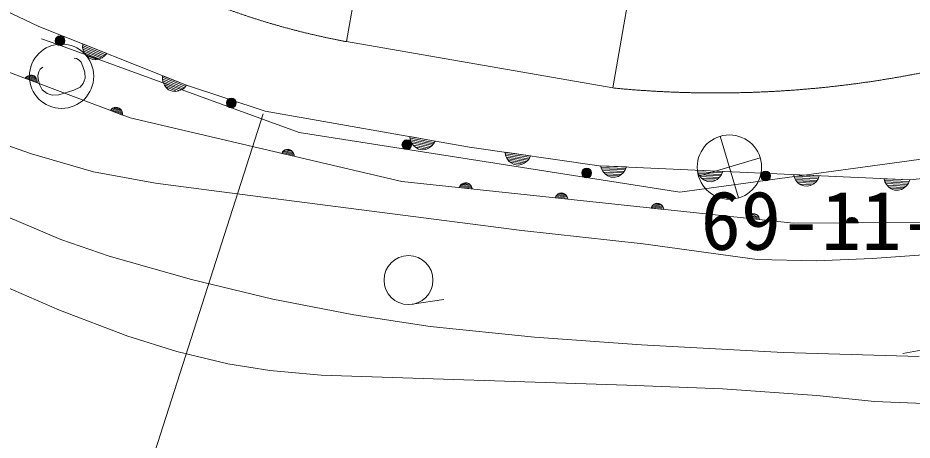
# Model space of a CAD drawing. Units: millimetres, scale not verified. Extents: x 39477 to 671106, y 19738 to 375030.
# Drawn here: x 429494 to 456899, y 236652 to 249597 of the extents above; entities that cross this region are included whole.
import ezdxf
from ezdxf.enums import TextEntityAlignment as Align

# ---------------------------------------------------------------- set-up
doc = ezdxf.new("R2010")
doc.units = ezdxf.units.MM
doc.header["$LTSCALE"] = 986.92
doc.linetypes.add('CHAIN', pattern=[18.5, 12, -1.5, 3.5, -1.5])
for name, color, linetype, lineweight in [('M-BGD', 7, 'Continuous', 13), ('M-BMK', 2, 'CHAIN', 13), ('M-BMK-SRVR', 3, 'Continuous', 25)]:
    doc.layers.add(name, color=color, linetype=linetype, lineweight=lineweight)
doc.styles.add('ＭＳ ゴシック', font='')
doc.styles.get('ＭＳ ゴシック').set_extended_font_data('MS Gothic')

msp = doc.modelspace()

# ---------------------------------------------------------------- linework, layer by layer
at = {"layer": 'M-BGD'}
for p, q in [((447728, 247448.1), (453148.4, 278588.2)), ((439567.6, 248868.6), (444701.4, 278362)), ((427339.9, 250644.5), (430141.1, 249333.1)), ((430141.1, 249333.1), (434662.6, 247531.9)), ((430222.5, 248957.9), (430686.2, 248789.2)), ((431477.6, 248698.7), (431483.3, 248798.4)), ((431492.4, 248607.9), (431477.6, 248698.7)), ((431483.3, 248798.4), (432216.4, 248506.3)), ((431489.4, 248643), (432105.2, 248397.7)), ((432137.4, 248435.9), (431492.3, 248692.9)), ((431536.5, 248505.4), (431492.4, 248607.9)), ((431495.2, 248742.7), (432169.6, 248474)), ((432043.7, 248371.3), (431515.9, 248581.5)), ((431592.3, 248432.2), (431536.5, 248505.4)), ((431542.4, 248520), (431982.2, 248344.8)), ((431668.6, 248367.8), (431592.3, 248432.2)), ((431891.4, 248330), (431598.1, 248446.8)), ((431785.9, 248321.1), (431668.6, 248367.8)), ((431885.5, 248315.4), (431785.9, 248321.1)), ((431976.4, 248330.2), (431885.5, 248315.4)), ((432078.9, 248374.3), (431976.4, 248330.2)), ((432152.1, 248430), (432078.9, 248374.3)), ((432216.4, 248506.3), (432152.1, 248430)), ((428716.2, 248122.3), (432937.2, 246527.8)), ((429716.4, 247744.5), (429747.9, 247783.2)), ((430085.5, 247605.1), (429716.4, 247744.5)), ((429742.3, 247768.4), (430081.9, 247640.2)), ((429747.9, 247783.2), (429784, 247811.7)), ((430078.2, 247675.3), (429768.2, 247792.4)), ((429784, 247811.7), (429834.8, 247834.7)), ((429801.5, 247813.5), (430067.3, 247713.2)), ((429834.8, 247834.7), (429880.1, 247842.9)), ((430048.9, 247753.8), (429842.2, 247831.9)), ((429880.1, 247842.9), (429930, 247840.9)), ((429894.9, 247837.3), (430013, 247792.7)), ((429930, 247840.9), (429989, 247818.6)), ((429989, 247818.6), (430027.7, 247787.1)), ((430027.7, 247787.1), (430056.3, 247751)), ((430056.3, 247751), (430079.2, 247700.2)), ((433923.8, 247724.3), (433929.5, 247823.9)), ((433929.5, 247823.9), (434662.6, 247531.9)), ((433941.3, 247768.3), (434615.8, 247499.6)), ((430079.2, 247700.2), (430087.4, 247654.9)), ((430087.4, 247654.9), (430085.5, 247605.1)), ((433938.6, 247633.4), (433923.8, 247724.3)), ((433935.6, 247668.6), (434551.4, 247423.3)), ((434583.6, 247461.5), (433938.5, 247718.4)), ((433982.7, 247530.9), (433938.6, 247633.4)), ((434489.9, 247396.9), (433962.1, 247607.1)), ((434038.5, 247457.8), (433982.7, 247530.9)), ((433988.5, 247545.6), (434428.4, 247370.4)), ((434337.5, 247355.6), (434044.3, 247472.4)), ((434662.6, 247531.9), (434598.2, 247455.6)), ((434662.6, 247531.9), (437070.4, 246736.2)), ((434114.8, 247393.4), (434038.5, 247457.8)), ((434232.1, 247346.7), (434114.8, 247393.4)), ((434331.7, 247340.9), (434232.1, 247346.7)), ((434422.5, 247355.7), (434331.7, 247340.9)), ((434525, 247399.8), (434422.5, 247355.7)), ((434598.2, 247455.6), (434525, 247399.8)), ((429796.1, 224151.1), (437009.2, 246658.5)), ((432330.2, 246757.1), (432361.7, 246795.8)), ((432699.3, 246617.7), (432330.2, 246757.1)), ((432356.1, 246781.1), (432695.7, 246652.8)), ((432361.7, 246795.8), (432397.8, 246824.4)), ((432692.1, 246687.9), (432382, 246805)), ((432397.8, 246824.4), (432448.6, 246847.3)), ((432415.3, 246826.2), (432681.1, 246725.8)), ((432448.6, 246847.3), (432493.9, 246855.5)), ((432662.7, 246766.5), (432456, 246844.5)), ((432493.9, 246855.5), (432543.8, 246853.6)), ((432508.7, 246850), (432626.8, 246805.3)), ((432543.8, 246853.6), (432602.8, 246831.3)), ((432602.8, 246831.3), (432641.6, 246799.8)), ((432641.6, 246799.8), (432670.1, 246763.7)), ((432670.1, 246763.7), (432693.1, 246712.8)), ((432693.1, 246712.8), (432701.3, 246667.5)), ((432701.3, 246667.5), (432699.3, 246617.7)), ((437070.4, 246736.2), (443338.5, 245634.9)), ((432937.2, 246527.8), (441256.5, 244585)), ((429916.1, 245426), (428150, 246038.2)), ((441518.4, 245858.5), (441503.7, 245957.3)), ((441503.7, 245957.3), (442280.9, 245820.7)), ((441551.4, 245772.6), (441518.4, 245858.5)), ((441526.6, 245905.2), (442241.6, 245779.5)), ((442217.9, 245735.6), (441533.9, 245855.8)), ((437636.9, 245519.4), (437684.3, 245548.9)), ((437684.3, 245548.9), (437728.1, 245563)), ((437907.2, 245496.9), (437692, 245547.1)), ((437728.1, 245563), (437777.8, 245567.6)), ((437743.5, 245559.4), (437866.4, 245530.7)), ((437777.8, 245567.6), (437839.3, 245553.2)), ((437839.3, 245553.2), (437881.8, 245527.1)), ((441541.3, 245806.4), (442194.1, 245691.7)), ((441615.4, 245681.3), (441551.4, 245772.6)), ((442139.3, 245653.3), (441579.7, 245751.6)), ((441685, 245621), (441615.4, 245681.3)), ((441618.2, 245696.8), (442084.5, 245614.9)), ((441772.8, 245573.5), (441685, 245621)), ((441998.6, 245581.9), (441687.7, 245636.5)), ((441897.1, 245551.6), (441772.8, 245573.5)), ((441995.8, 245566.3), (441897.1, 245551.6)), ((442081.8, 245599.3), (441995.8, 245566.3)), ((442173.1, 245663.4), (442081.8, 245599.3)), ((442233.4, 245732.9), (442173.1, 245663.4)), ((442280.9, 245820.7), (442233.4, 245732.9)), ((443338.5, 245634.9), (447304.9, 245066)), ((431810.2, 244881.2), (429916.1, 245426)), ((437578.8, 245443.9), (437604.9, 245486.4)), ((437963, 245354.2), (437578.8, 245443.9)), ((437601.3, 245471), (437954.8, 245388.5)), ((437604.9, 245486.4), (437636.9, 245519.4)), ((437946.6, 245422.8), (437623.9, 245498.2)), ((437654.1, 245523.5), (437930.7, 245458.9)), ((437881.8, 245527.1), (437914.9, 245495.1)), ((437914.9, 245495.1), (437944.3, 245447.7)), ((437944.3, 245447.7), (437958.4, 245403.9)), ((437958.4, 245403.9), (437963, 245354.2)), ((444441.4, 245381), (444423.6, 245479.3)), ((444423.6, 245479.3), (445204.7, 245367.2)), ((444477.1, 245296.2), (444441.4, 245381)), ((444448.1, 245427.9), (445166.7, 245324.8)), ((445144.4, 245280.2), (444457, 245378.8)), ((444465.9, 245329.7), (445122, 245235.6)), ((444544, 245206.9), (444477.1, 245296.2)), ((445068.5, 245195.4), (444506.1, 245276.1)), ((445160, 245278), (445101.9, 245206.6)), ((445204.7, 245367.2), (445160, 245278)), ((444615.4, 245148.8), (444544, 245206.9)), ((444546.2, 245222.5), (445014.9, 245155.3)), ((444704.6, 245104.1), (444615.4, 245148.8)), ((444930, 245119.6), (444617.6, 245164.4)), ((444829.6, 245086.2), (444704.6, 245104.1)), ((444927.8, 245104), (444829.6, 245086.2)), ((445012.6, 245139.7), (444927.8, 245104)), ((445101.9, 245206.6), (445012.6, 245139.7)), ((447304.9, 245066), (456827, 244627)), ((447380.3, 244967.7), (447353.2, 245063.8)), ((447353.2, 245063.8), (448141.4, 245027.4)), ((447382.5, 245015), (448107.7, 244981.6)), ((448141.4, 245027.4), (448105.5, 244934.3)), ((456827, 244627), (462216, 245220.1)), ((433706.3, 244532.3), (431810.2, 244881.2)), ((447424, 244886.7), (447380.3, 244967.7)), ((448089.8, 244935), (447396.1, 244967)), ((447409.7, 244919), (448071.8, 244888.5)), ((447499.2, 244804.3), (447424, 244886.7)), ((448022.4, 244843.3), (447454.8, 244869.5)), ((447575.8, 244753.3), (447499.2, 244804.3)), ((447499.9, 244820), (447972.9, 244798.2)), ((447669, 244717.4), (447575.8, 244753.3)), ((447891.9, 244754.6), (447576.6, 244769.1)), ((447891.1, 244738.8), (447795.1, 244711.6)), ((447972.1, 244782.5), (447891.1, 244738.8)), ((448054.6, 244857.7), (447972.1, 244782.5)), ((448105.5, 244934.3), (448054.6, 244857.7)), ((450336.3, 244831.5), (450309.1, 244927.5)), ((450309.1, 244927.5), (451097.4, 244891.2)), ((450380, 244750.5), (450336.3, 244831.5)), ((450338.5, 244878.8), (451063.7, 244845.3)), ((451045.7, 244798.8), (450352.1, 244830.7)), ((450365.7, 244782.7), (451027.8, 244752.2)), ((450455.2, 244668), (450380, 244750.5)), ((450978.3, 244707.1), (450410.8, 244733.2)), ((451061.5, 244798), (451010.6, 244721.4)), ((451097.4, 244891.2), (451061.5, 244798)), ((453292.3, 244695.2), (453265.1, 244791.2)), ((453265.1, 244791.2), (454053.4, 244754.9)), ((453294.5, 244742.5), (454019.7, 244709.1)), ((454053.4, 244754.9), (454017.5, 244661.8)), ((435664.8, 244275.5), (433706.3, 244532.3)), ((441256.5, 244585), (453263.3, 243301)), ((443040.8, 244441.8), (443068.6, 244478.6)), ((443387.8, 244420.6), (443058.2, 244455.9)), ((443068.6, 244478.6), (443112, 244513.6)), ((443085.1, 244484.7), (443367.6, 244454.5)), ((443112, 244513.6), (443153.7, 244532.9)), ((443339.5, 244489.3), (443119.8, 244512.7)), ((443153.7, 244532.9), (443202.5, 244543.6)), ((443169.4, 244531.3), (443295, 244517.8)), ((443202.5, 244543.6), (443265.3, 244536.9)), ((443265.3, 244536.9), (443310.7, 244516.1)), ((443310.7, 244516.1), (443347.4, 244488.4)), ((443347.4, 244488.4), (443382.4, 244445)), ((447795.1, 244711.6), (447669, 244717.4)), ((450531.8, 244617.1), (450455.2, 244668)), ((450455.9, 244683.8), (450928.8, 244662)), ((450624.9, 244581.2), (450531.8, 244617.1)), ((450847.8, 244618.3), (450532.5, 244632.8)), ((450751.1, 244575.4), (450624.9, 244581.2)), ((450847.1, 244602.5), (450751.1, 244575.4)), ((450928.1, 244646.2), (450847.1, 244602.5)), ((451010.6, 244721.4), (450928.1, 244646.2)), ((453335.9, 244614.2), (453292.3, 244695.2)), ((454001.7, 244662.5), (453308, 244694.5)), ((453321.6, 244646.4), (453983.8, 244615.9)), ((453411.1, 244531.7), (453335.9, 244614.2)), ((453934.3, 244570.8), (453366.7, 244597)), ((453487.8, 244480.8), (453411.1, 244531.7)), ((453411.9, 244547.5), (453884.8, 244525.7)), ((453580.9, 244444.9), (453487.8, 244480.8)), ((453803.8, 244482), (453488.5, 244496.6)), ((453803.1, 244466.3), (453707, 244439.1)), ((453884.1, 244509.9), (453803.1, 244466.3)), ((453966.5, 244585.1), (453884.1, 244509.9)), ((454017.5, 244661.8), (453966.5, 244585.1)), ((456065.9, 244567.3), (456038.7, 244663.4)), ((456038.7, 244663.4), (456827, 244627)), ((456109.6, 244486.3), (456065.9, 244567.3)), ((456068.1, 244614.6), (456793.3, 244581.2)), ((456775.3, 244534.6), (456081.7, 244566.6)), ((456095.3, 244518.6), (456757.4, 244488.1)), ((456184.8, 244403.9), (456109.6, 244486.3)), ((456707.9, 244442.9), (456140.4, 244469.1)), ((456740.2, 244457.3), (456657.7, 244382.1)), ((456791.1, 244533.9), (456740.2, 244457.3)), ((456827, 244627), (456791.1, 244533.9)), ((444934.3, 243080.9), (435664.8, 244275.5)), ((443020.1, 244396.4), (443040.8, 244441.8)), ((443412.4, 244354.5), (443020.1, 244396.4)), ((443039.2, 244426.1), (443400.1, 244387.5)), ((443382.4, 244445), (443401.8, 244403.2)), ((443401.8, 244403.2), (443412.4, 244354.5)), ((446007.6, 244164.3), (446051, 244199.3)), ((446051, 244199.3), (446092.7, 244218.6)), ((446278.5, 244175), (446058.8, 244198.4)), ((446092.7, 244218.6), (446141.5, 244229.3)), ((446108.4, 244217), (446234, 244203.5)), ((446141.5, 244229.3), (446204.3, 244222.6)), ((446204.3, 244222.6), (446249.7, 244201.8)), ((446249.7, 244201.8), (446286.4, 244174.1)), ((453707, 244439.1), (453580.9, 244444.9)), ((456261.4, 244352.9), (456184.8, 244403.9)), ((456185.5, 244419.6), (456658.4, 244397.8)), ((456354.5, 244317), (456261.4, 244352.9)), ((456577.4, 244354.2), (456262.1, 244368.7)), ((456480.7, 244311.2), (456354.5, 244317)), ((456576.7, 244338.4), (456480.7, 244311.2)), ((456657.7, 244382.1), (456576.7, 244338.4)), ((445959.1, 244082.1), (445979.8, 244127.5)), ((446351.4, 244040.2), (445959.1, 244082.1)), ((445978.1, 244111.8), (446339.1, 244073.2)), ((445979.8, 244127.5), (446007.6, 244164.3)), ((446326.7, 244106.3), (445997.2, 244141.6)), ((446024.1, 244170.4), (446306.6, 244140.2)), ((446286.4, 244174.1), (446321.4, 244130.7)), ((446321.4, 244130.7), (446340.8, 244088.9)), ((446340.8, 244088.9), (446351.4, 244040.2)), ((448989.4, 243885), (449031.2, 243904.4)), ((449031.2, 243904.4), (449079.9, 243915)), ((449079.9, 243915), (449142.7, 243908.3)), ((449142.7, 243908.3), (449188.1, 243887.6)), ((448897.5, 243767.9), (448918.3, 243813.3)), ((449289.8, 243725.9), (448897.5, 243767.9)), ((448916.6, 243797.6), (449277.5, 243759)), ((448918.3, 243813.3), (448946, 243850)), ((449265.2, 243792.1), (448935.6, 243827.3)), ((448946, 243850), (448989.4, 243885)), ((448962.5, 243856.2), (449245, 243826)), ((449217, 243860.7), (448997.3, 243884.2)), ((449046.9, 243902.7), (449172.4, 243889.3)), ((449188.1, 243887.6), (449224.8, 243859.9)), ((449224.8, 243859.9), (449259.8, 243816.4)), ((449259.8, 243816.4), (449279.2, 243774.7)), ((449279.2, 243774.7), (449289.8, 243725.9)), ((430807.6, 242807.5), (429172.1, 243500.5)), ((451834.5, 243453.8), (451855.2, 243499.2)), ((452226.8, 243411.9), (451834.5, 243453.8)), ((451853.5, 243483.5), (452214.5, 243444.9)), ((451855.2, 243499.2), (451882.9, 243535.9)), ((452202.1, 243478), (451872.6, 243513.2)), ((451882.9, 243535.9), (451926.4, 243571)), ((451899.5, 243542.1), (452181.9, 243511.9)), ((451926.4, 243571), (451968.1, 243590.3)), ((452153.9, 243546.6), (451934.2, 243570.1)), ((451968.1, 243590.3), (452016.9, 243601)), ((451983.8, 243588.6), (452109.4, 243575.2)), ((452016.9, 243601), (452079.6, 243594.3)), ((452079.6, 243594.3), (452125, 243573.5)), ((452125, 243573.5), (452161.8, 243545.8)), ((452161.8, 243545.8), (452196.8, 243502.4)), ((452196.8, 243502.4), (452216.1, 243460.6)), ((452216.1, 243460.6), (452226.8, 243411.9)), ((453263.3, 243301), (461335.8, 243356.5)), ((454858.4, 243312), (454873.8, 243359.4)), ((454873.8, 243359.4), (454897.2, 243399.1)), ((455220.9, 243377.6), (454889.5, 243375.3)), ((454897.2, 243399.1), (454936.4, 243438.8)), ((454913, 243407.1), (455197, 243409)), ((454936.4, 243438.8), (454975.7, 243462.7)), ((455165.3, 243440.4), (454944.3, 243438.8)), ((454975.7, 243462.7), (455023, 243478.8)), ((454991.5, 243462.8), (455117.7, 243463.7)), ((455023, 243478.8), (455086.1, 243479.3)), ((455086.1, 243479.3), (455133.5, 243463.8)), ((455133.5, 243463.8), (455173.1, 243440.4)), ((455173.1, 243440.4), (455212.9, 243401.2)), ((455212.9, 243401.2), (455236.8, 243361.9)), ((455236.8, 243361.9), (455252.9, 243314.7)), ((448659.8, 242668.8), (444934.3, 243080.9)), ((455252.9, 243314.7), (454858.4, 243312)), ((454873.9, 243343.7), (455236.9, 243346.2)), ((432292.9, 242290.3), (430807.6, 242807.5)), ((452150, 242184.9), (448659.8, 242668.8)), ((434810.3, 241575.7), (432292.9, 242290.3)), ((457249.8, 242336.4), (455676.1, 242217.5)), ((453956.5, 242152), (452150, 242184.9)), ((455676.1, 242217.5), (453956.5, 242152)), ((428598.5, 241575), (430770.4, 240633.8)), ((437304.1, 240977.7), (434810.3, 241575.7)), ((439790.4, 240493.3), (437304.1, 240977.7)), ((441572.4, 240816.3), (442548.5, 240958.3)), ((430770.4, 240633.8), (432863.2, 239843.7)), ((442131, 240137), (439790.4, 240493.3)), ((445322.7, 239806.7), (442131, 240137)), ((432863.2, 239843.7), (434369.1, 239370)), ((448608.7, 239572), (445322.7, 239806.7)), ((452942.3, 239338.7), (448608.7, 239572)), ((434369.1, 239370), (435930.1, 238989.6)), ((457116.8, 239212.6), (452942.3, 239338.7)), ((457580.9, 239488.3), (456611.6, 239305.7)), ((435930.1, 238989.6), (437217.7, 238783.2)), ((437217.7, 238783.2), (438789.9, 238643.6)), ((438789.9, 238643.6), (448152.8, 238334.8)), ((448152.8, 238334.8), (451087.5, 238226)), ((451087.5, 238226), (453982.9, 238018.2)), ((453982.9, 238018.2), (455749.5, 237833.2)), ((455749.5, 237833.2), (457551.5, 237758.2))]:
    msp.add_line(p, q, dxfattribs=at)
for points in [[(430686.2, 248789.2), (438115.4, 246086.7), (449779.9, 244257.4), (457558.5, 245313.9), (461365.2, 246284.2), (468311.1, 249317.8)], [(430259.7, 248090.8), (430181, 248026.3), (430134.5, 247940.4), (430109.1, 247835.1), (430113, 247717.8), (430167.8, 247533.3), (430239.7, 247395.1), (430388.7, 247274.6), (430547.9, 247224.1), (430748.3, 247242.4), (431211.9, 247380), (431399.4, 247476.9), (431496.6, 247582.9), (431555.2, 247749.6), (431542.5, 247931.1), (431489.1, 248110.9), (431434.2, 248243.9), (431370.5, 248302.2), (431289.4, 248350.2), (431214.7, 248358.9)]]:
    msp.add_lwpolyline(points, dxfattribs=at)
for centre, radius in [((430788.1, 248896.7), 148), ((430788.1, 248896.7), 130.3), ((430788.1, 248896.7), 113.2), ((430788.1, 248896.7), 95.5), ((430788.1, 248896.7), 78.5), ((430788.1, 248896.7), 57.7), ((430788.1, 248896.7), 40), ((430788.1, 248896.7), 22.9), ((430788.1, 248896.7), 4.44), ((430832.7, 247807.9), 986.9), ((436033.3, 246988.6), 148), ((436033.3, 246988.6), 130.3), ((436033.3, 246988.6), 113.2), ((436033.3, 246988.6), 95.5), ((436033.3, 246988.6), 78.5), ((436033.3, 246988.6), 57.7), ((436033.3, 246988.6), 40), ((436033.3, 246988.6), 22.9), ((436033.3, 246988.6), 4.44), ((441412.9, 245707.1), 148), ((441412.9, 245707.1), 130.3), ((441412.9, 245707.1), 113.2), ((441412.9, 245707.1), 95.5), ((441412.9, 245707.1), 78.5), ((441412.9, 245707.1), 57.7), ((441412.9, 245707.1), 40), ((441412.9, 245707.1), 22.9), ((441412.9, 245707.1), 4.44), ((446927, 244842.3), 148), ((446927, 244842.3), 130.3), ((446927, 244842.3), 113.2), ((446927, 244842.3), 95.5), ((446927, 244842.3), 78.5), ((446927, 244842.3), 57.7), ((446927, 244842.3), 40), ((446927, 244842.3), 22.9), ((446927, 244842.3), 4.44), ((452409.7, 244751.7), 148), ((452409.7, 244751.7), 130.3), ((452409.7, 244751.7), 113.2), ((452409.7, 244751.7), 95.5), ((452409.7, 244751.7), 78.5), ((452409.7, 244751.7), 57.7), ((452409.7, 244751.7), 40), ((452409.7, 244751.7), 22.9), ((452409.7, 244751.7), 4.44), ((441464.5, 241558.2), 749.6)]:
    msp.add_circle(centre, radius, dxfattribs=at)
at = {"layer": 'M-BMK'}
msp.add_line((447728, 247448.1), (439567.6, 248868.6), dxfattribs=at)
for centre, radius, start, end in [((443733.1, 271390), 22903.4, 195.17012, 259.52113), ((450874, 279864.2), 32568.4, 264.45676, 326.01194)]:
    msp.add_arc(centre, radius, start, end, dxfattribs=at)
at = {"layer": 'M-BMK-SRVR', "lineweight": 13}
for p, q in [((451580.2, 244077), (451018.4, 245969.3)), ((450353.2, 244742.3), (452245.4, 245304))]:
    msp.add_line(p, q, dxfattribs=at)
msp.add_circle((451299.3, 245023.1), 986.9, dxfattribs=at)

# ---------------------------------------------------------------- texts
at = {"layer": 'M-BMK-SRVR', "style": 'ＭＳ ゴシック'}
msp.add_text('69-11-0-3', height=1809, dxfattribs=at).set_placement((450419.8, 241940.7), align=Align.BOTTOM_LEFT)

doc.saveas('drawing.dxf')
